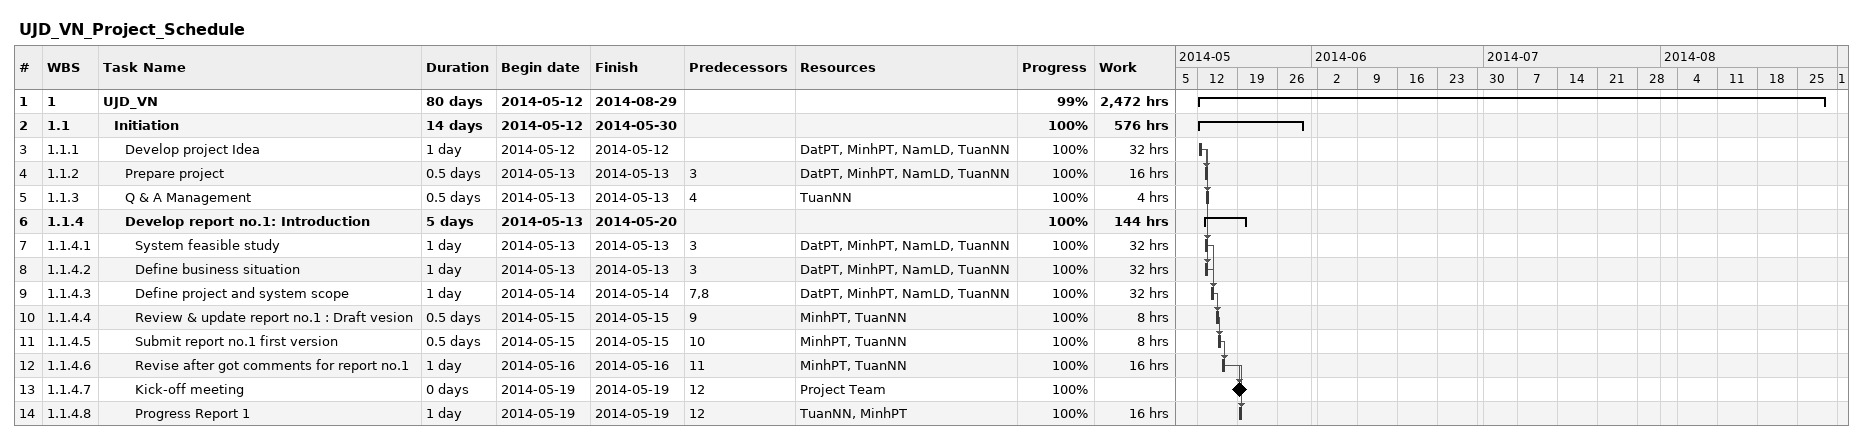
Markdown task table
UJD_VN_Project_Schedule

| ID | WBS | Task | Duration | Start | Finish | Predecessors | Resources | % complete | Work (h) |
|---|---|---|---|---|---|---|---|---|---|
| 1 | 1 | **UJD_VN** | 80d | 2014-05-12 | 2014-08-29 |  |  | 99 | 2472 |
| 2 | 1.1 | **Initiation** | 14d | 2014-05-12 | 2014-05-30 |  |  | 100 | 576 |
| 3 | 1.1.1 | Develop project Idea | 1d | 2014-05-12 | 2014-05-12 |  | DatPT, MinhPT, NamLD, TuanNN | 100 | 32 |
| 4 | 1.1.2 | Prepare project | 0.5d | 2014-05-13 | 2014-05-13 | 3 | DatPT, MinhPT, NamLD, TuanNN | 100 | 16 |
| 5 | 1.1.3 | Q & A Management | 0.5d | 2014-05-13 | 2014-05-13 | 4 | TuanNN | 100 | 4 |
| 6 | 1.1.4 | **Develop report no.1: Introduction** | 5d | 2014-05-13 | 2014-05-20 |  |  | 100 | 144 |
| 7 | 1.1.4.1 | System feasible study | 1d | 2014-05-13 | 2014-05-13 | 3 | DatPT, MinhPT, NamLD, TuanNN | 100 | 32 |
| 8 | 1.1.4.2 | Define business situation | 1d | 2014-05-13 | 2014-05-13 | 3 | DatPT, MinhPT, NamLD, TuanNN | 100 | 32 |
| 9 | 1.1.4.3 | Define project and system scope | 1d | 2014-05-14 | 2014-05-14 | 7, 8 | DatPT, MinhPT, NamLD, TuanNN | 100 | 32 |
| 10 | 1.1.4.4 | Review & update report no.1 : Draft vesion | 0.5d | 2014-05-15 | 2014-05-15 | 9 | MinhPT, TuanNN | 100 | 8 |
| 11 | 1.1.4.5 | Submit report no.1 first version | 0.5d | 2014-05-15 | 2014-05-15 | 10 | MinhPT, TuanNN | 100 | 8 |
| 12 | 1.1.4.6 | Revise after got comments for report no.1 | 1d | 2014-05-16 | 2014-05-16 | 11 | MinhPT, TuanNN | 100 | 16 |
| 13 | 1.1.4.7 | Kick-off meeting | 0d | 2014-05-19 | 2014-05-19 | 12 | Project Team | 100 |  |
| 14 | 1.1.4.8 | Progress Report 1 | 1d | 2014-05-19 | 2014-05-19 | 12 | TuanNN, MinhPT | 100 | 16 |
